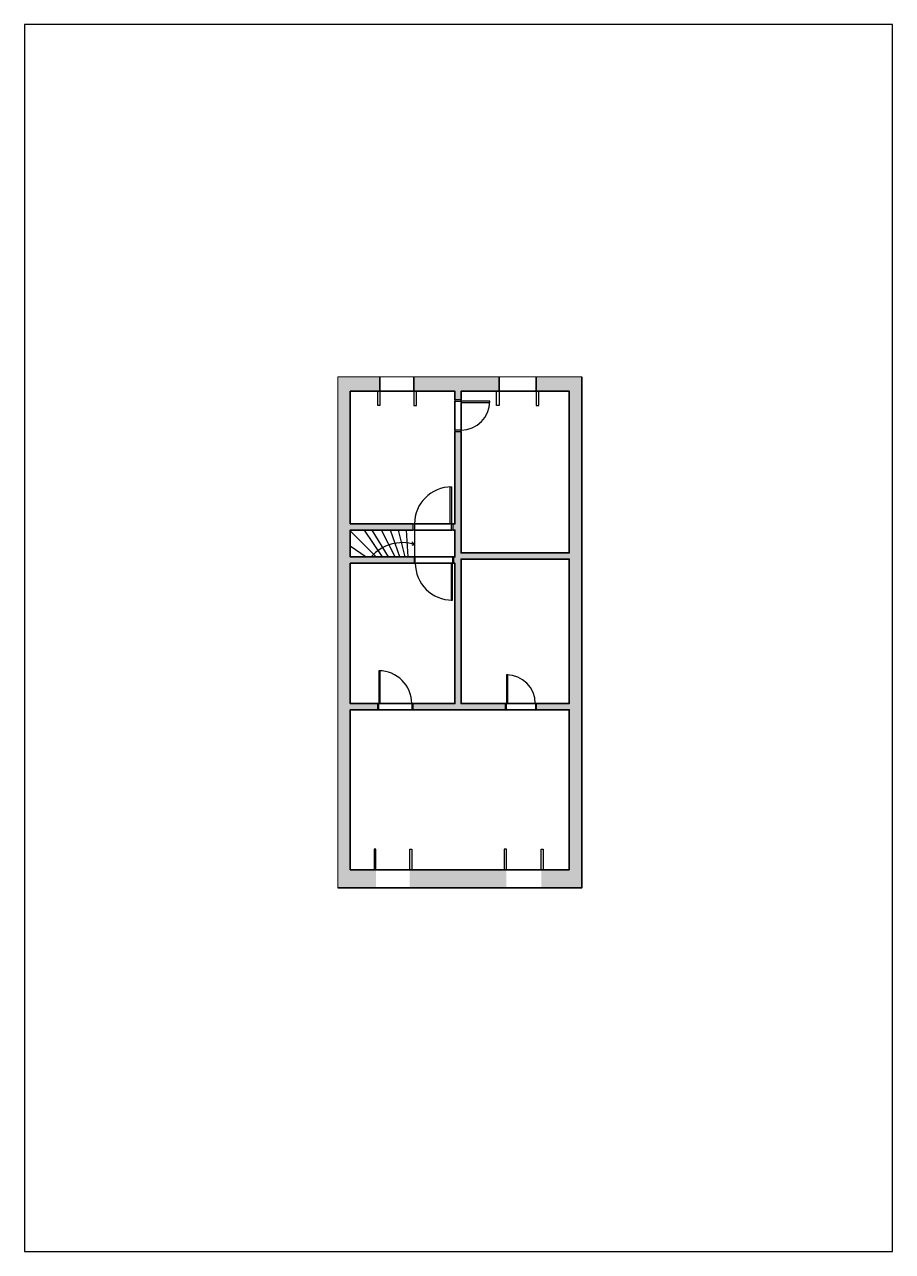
# Paper-space layout 'Layout1' of a CAD drawing. Header units: millimetres. Extents: x 64 to 274, y 59 to 356.
# The model-space entities are those that its viewports show. They can reach past a viewport. Long polylines and large blocks are cut down to what shows.
import ezdxf

# ---------------------------------------------------------------- set-up
doc = ezdxf.new("R2010")
doc.units = ezdxf.units.MM
for name, color, linetype, lineweight in [('A-ALV-___-___-EXI', 250, 'Continuous', 35), ('A-BAS-___-___-EXI', 250, 'Continuous', 25), ('A-ESC-___-___-EXI', 250, 'Continuous', 25), ('A-JAN-___-___-EXI', 250, 'Continuous', 25), ('A-PIL-___-___-EXI', 250, 'Continuous', 25), ('A-POR-___-___-EXI', 250, 'Continuous', 25)]:
    doc.layers.add(name, color=color, linetype=linetype, lineweight=lineweight)

# ---------------------------------------------------------------- blocks, each defined once
blk = doc.blocks.new('SVG - A4-22877114-Não nomeada')
at = {"layer": 'A-BAS-___-___-EXI'}
for p, q in [((64.29, 356.5), (64.29, 59.5)), ((274.29, 356.5), (64.29, 356.5)), ((274.29, 59.5), (274.29, 356.5)), ((64.29, 59.5), (274.29, 59.5))]:
    blk.add_line(p, q, dxfattribs=at)

msp = doc.modelspace()

# ---------------------------------------------------------------- hatches: boundary and pattern name
at = {"layer": 'A-ALV-___-___-EXI'}
for points in [[(25180, -18540), (25480, -18540), (25480, -6610), (25180, -6610), (25180, -12795)], [(26200, -6960), (26200, -6610), (25480, -6610), (25480, -6960)], [(27020, -6960), (29080, -6960), (29080, -6610), (27020, -6610)], [(29980, -6960), (31080, -6960), (31080, -6610), (29980, -6610)], [(31080, -18980), (31080, -6960), (30780, -6960), (30780, -18980)], [(30780, -11020), (30780, -10870), (28163, -10870), (28163, -11020)], [(25180, -18980), (26100, -18980), (26100, -18540), (25180, -18540)], [(26920, -18980), (29260, -18980), (29260, -18540), (26920, -18540)], [(30100, -18980), (30780, -18980), (30780, -18540), (30100, -18540)]]:
    msp.add_hatch(color=11, dxfattribs=at).paths.add_polyline_path(points)
h = msp.add_hatch(color=11, dxfattribs=at)
h.paths.add_polyline_path([(28163, -14520), (28163, -7930), (28013, -7930), (28013, -14520)])
h.paths.add_polyline_path([(28013, -7170), (28163, -7170), (28163, -6960), (28013, -6960)])
h = msp.add_hatch(color=11, dxfattribs=at)
h.paths.add_polyline_path([(27003, -10320), (27003, -10170), (25480, -10170), (25480, -10320)])
h.paths.add_polyline_path([(28013, -10320), (28013, -10170), (27963, -10170), (27963, -10320)])
h = msp.add_hatch(color=11, dxfattribs=at)
h.paths.add_polyline_path([(27023, -11120), (27023, -10970), (25480, -10970), (25480, -11120)])
h.paths.add_polyline_path([(27983, -11120), (28013, -11120), (28013, -10970), (27983, -10970)])
h = msp.add_hatch(color=11, dxfattribs=at)
h.paths.add_polyline_path([(27000, -14670), (29230, -14670), (29230, -14520), (27000, -14520)])
h.paths.add_polyline_path([(29990, -14670), (30780, -14670), (30780, -14520), (29990, -14520)])
h.paths.add_polyline_path([(26140, -14670), (26140, -14520), (25480, -14520), (25480, -14670)])

# ---------------------------------------------------------------- linework, layer by layer
at = {"layer": 'A-ALV-___-___-EXI', "color": 250}
for p, q in [((28013, -7900), (28013, -7200)), ((28163, -7200), (28163, -7202)), ((28163, -7232), (28163, -7900)), ((27033, -10170), (27901, -10170)), ((27933, -10320), (27033, -10320)), ((27931, -10170), (27933, -10170)), ((27053, -10970), (27953, -10970)), ((27921, -11120), (27053, -11120)), ((27953, -11120), (27951, -11120)), ((26170, -14520), (26172, -14520)), ((26202, -14520), (26970, -14520)), ((29260, -14520), (29262, -14520)), ((29292, -14520), (29960, -14520)), ((26970, -14670), (26170, -14670)), ((29960, -14670), (29260, -14670))]:
    msp.add_line(p, q, dxfattribs=at)
at = {"layer": 'A-ALV-___-___-EXI', "color": 7, "lineweight": 35}
msp.add_line((27000, -14670), (29230, -14670), dxfattribs=at)
msp.add_lwpolyline([(25180, -18980), (31080, -18980), (31080, -6610), (25180, -6610)], close=True, dxfattribs=at)
at = {"layer": 'A-ALV-___-___-EXI'}
for points in [[(26200, -6960), (27020, -6960), (27020, -6610), (26200, -6610)], [(29080, -6960), (29980, -6960), (29980, -6610), (29080, -6610)]]:
    msp.add_lwpolyline(points, close=True, dxfattribs=at)
at = {"layer": 'A-ALV-___-___-EXI', "color": 7, "lineweight": 35}
for points in [[(27003, -10170), (25480, -10170), (25480, -6960), (28013, -6960), (28013, -7170)], [(28163, -7170), (28163, -6960), (30780, -6960), (30780, -10870), (28163, -10870), (28163, -7930)], [(28013, -7930), (28013, -10170), (27963, -10170)], [(27023, -10970), (25480, -10970), (25480, -10320), (27003, -10320)], [(27963, -10320), (28013, -10320), (28013, -10970), (27983, -10970)], [(26140, -14520), (25480, -14520), (25480, -11120), (27023, -11120)], [(27983, -11120), (28013, -11120), (28013, -14520), (27000, -14520)], [(29230, -14520), (28163, -14520), (28163, -11020), (30780, -11020), (30780, -14520), (29990, -14520)], [(29990, -14670), (30780, -14670), (30780, -18540), (25480, -18540), (25480, -14670), (26140, -14670)]]:
    msp.add_lwpolyline(points, dxfattribs=at)
at = {"layer": 'A-ESC-___-___-EXI'}
for p, q in [((26110, -10970), (25480, -10340)), ((26262, -10970), (25823, -10320)), ((26403, -10970), (26012, -10320)), ((26571, -10970), (26240, -10320)), ((26680, -10970), (26456, -10320)), ((26637, -10320), (26799, -10970)), ((26885, -10970), (26839, -10320)), ((27042, -10970), (27042, -10320)), ((25482, -10700), (25862, -10970))]:
    msp.add_line(p, q, dxfattribs=at)
msp.add_lwpolyline([(26972, -10600), (27042, -10670), (26967, -10696)], dxfattribs=at)
msp.add_arc((26741, -11619), 996, 72.3997, 139.315, dxfattribs=at)
at = {"layer": 'A-JAN-___-___-EXI'}
for points in [[(26200, -7300), (26146, -7300), (26146, -6960), (26200, -6960)], [(27020, -7300), (27081, -7300), (27081, -6960), (27020, -6960)], [(29080, -7300), (29022, -7300), (29022, -6960), (29080, -6960)], [(29980, -7300), (30040, -7300), (30040, -6960), (29980, -6960)], [(26101, -18040), (26061, -18040), (26061, -18540), (26101, -18540)], [(26920, -18040), (26968, -18040), (26968, -18540), (26920, -18540)], [(29260, -18040), (29204, -18040), (29204, -18540), (29260, -18540)], [(30100, -18040), (30152, -18040), (30152, -18540), (30100, -18540)]]:
    msp.add_lwpolyline(points, close=True, dxfattribs=at)
at = {"layer": 'A-POR-___-___-EXI'}
for p, q in [((28013, -7170), (28013, -7200)), ((28163, -7170), (28013, -7170)), ((28013, -7200), (28163, -7200)), ((28163, -7200), (28163, -7170)), ((28859, -7202), (28163, -7202)), ((28163, -7202), (28163, -7232)), ((28163, -7232), (28859, -7232)), ((28859, -7232), (28859, -7202)), ((28163, -7900), (28013, -7900)), ((28013, -7900), (28013, -7930)), ((28013, -7930), (28163, -7930)), ((28163, -7930), (28163, -7900)), ((27901, -10170), (27901, -9274)), ((27901, -9274), (27931, -9274)), ((27931, -9274), (27931, -10170)), ((27003, -10170), (27033, -10170)), ((27003, -10320), (27003, -10170)), ((27033, -10320), (27003, -10320)), ((27033, -10170), (27033, -10320)), ((27931, -10170), (27901, -10170)), ((27933, -10170), (27963, -10170)), ((27933, -10320), (27933, -10170)), ((27963, -10320), (27933, -10320)), ((27963, -10170), (27963, -10320)), ((27023, -10970), (27023, -11120)), ((27053, -10970), (27023, -10970)), ((27053, -11120), (27053, -10970)), ((27983, -10970), (27953, -10970)), ((27953, -10970), (27953, -11120)), ((27983, -11120), (27983, -10970)), ((27023, -11120), (27053, -11120)), ((27951, -11120), (27921, -11120)), ((27921, -11120), (27921, -12016)), ((27951, -12016), (27951, -11120)), ((27953, -11120), (27983, -11120)), ((27921, -12016), (27951, -12016)), ((26202, -13724), (26172, -13724)), ((26172, -13724), (26172, -14520)), ((26202, -14520), (26202, -13724)), ((29292, -13824), (29262, -13824)), ((29262, -13824), (29262, -14520)), ((29292, -14520), (29292, -13824)), ((26170, -14520), (26140, -14520)), ((26140, -14520), (26140, -14670)), ((26170, -14670), (26170, -14520)), ((26172, -14520), (26202, -14520)), ((27000, -14520), (26970, -14520)), ((26970, -14520), (26970, -14670)), ((27000, -14670), (27000, -14520)), ((29260, -14520), (29230, -14520)), ((29230, -14520), (29230, -14670)), ((29260, -14670), (29260, -14520)), ((29262, -14520), (29292, -14520)), ((29990, -14520), (29960, -14520)), ((29960, -14520), (29960, -14670)), ((29990, -14670), (29990, -14520)), ((26140, -14670), (26170, -14670)), ((26970, -14670), (27000, -14670)), ((29230, -14670), (29260, -14670)), ((29960, -14670), (29990, -14670))]:
    msp.add_line(p, q, dxfattribs=at)
for centre, radius, start, end in [((28163, -7202), 696, 270, 0), ((27931, -10170), 896, 90, 180), ((27951, -11120), 896, 180, 270), ((26172, -14520), 796, 0, 90), ((29262, -14520), 696, 0, 90)]:
    msp.add_arc(centre, radius, start, end, dxfattribs=at)

psp = doc.layouts.get("Layout1")

# ---------------------------------------------------------------- block references
at = {"layer": 'A-PIL-___-___-EXI'}
psp.add_blockref('SVG - A4-22877114-Não nomeada', (0, 0), dxfattribs=at)

# ---------------------------------------------------------------- viewports
at = {"layer": 'A-ESC-___-___-EXI'}
psp.add_viewport(center=(169.6, 209.36), size=(59, 123.7), view_center_point=(28130.25, -12795.31), view_height=12370, dxfattribs=at)

doc.saveas('drawing.dxf')
